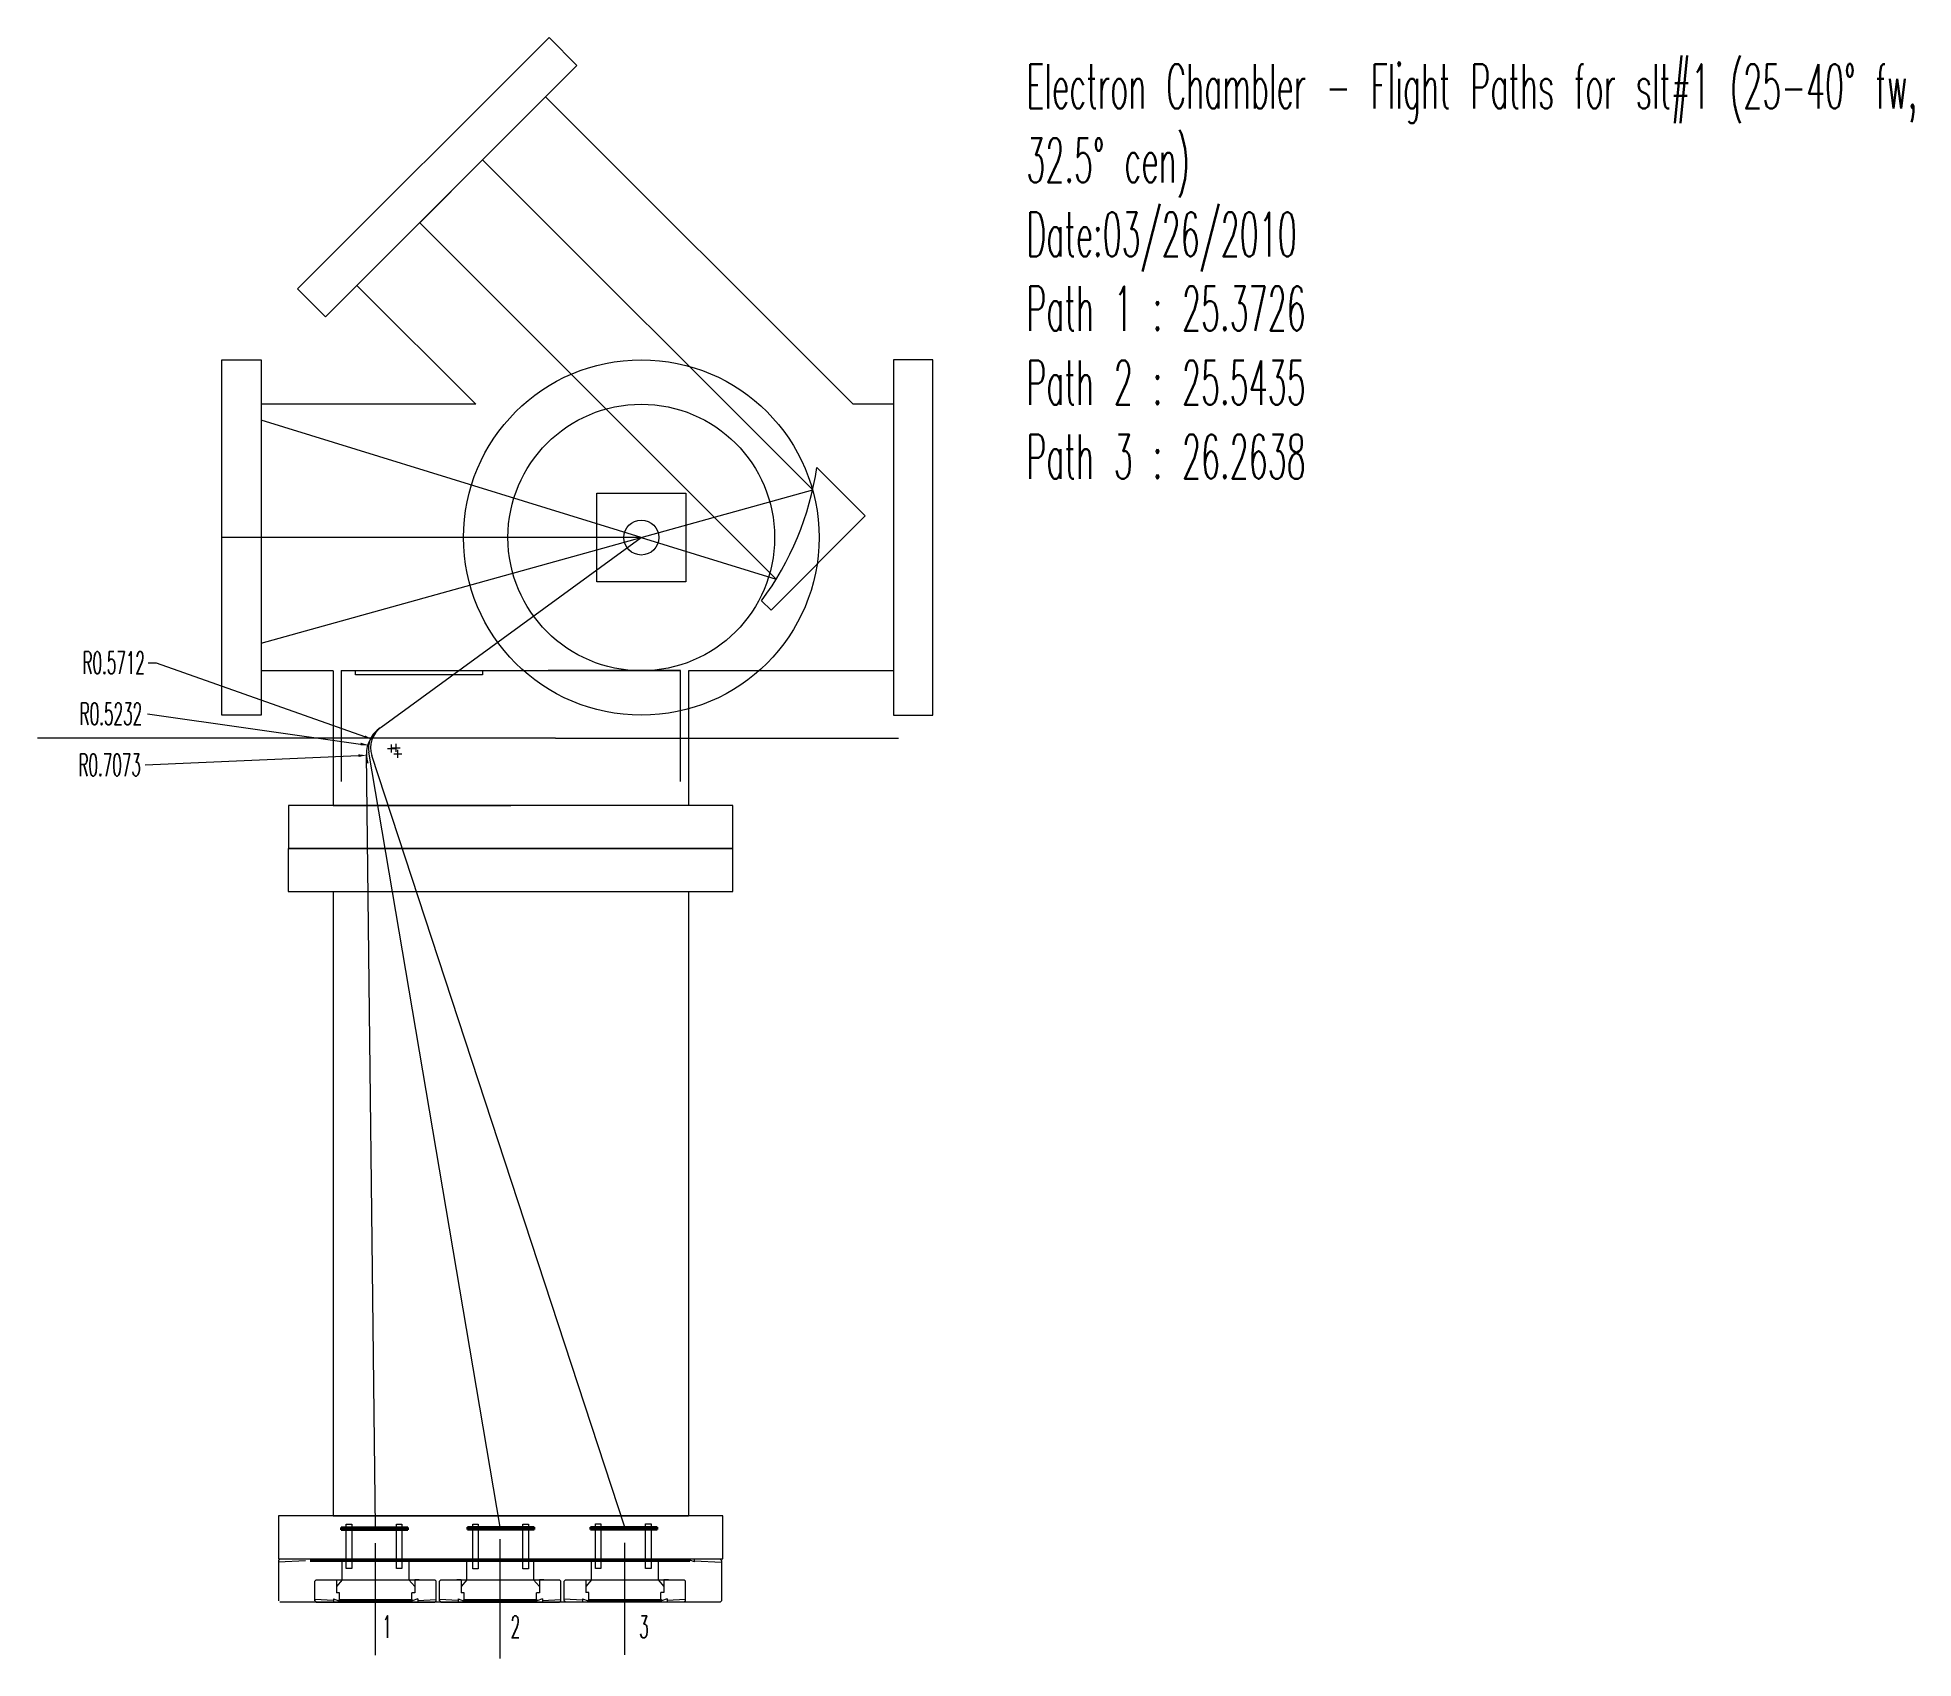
# Model space of a CAD drawing. Extents: x -68 to 52, y -49 to 1.
# Drawn here: x -67.6 to -25.39, y -48.24 to -11.75 of the extents above; entities that cross this region are included whole.
import ezdxf

# ---------------------------------------------------------------- set-up
doc = ezdxf.new("R2010")
doc.units = 0
doc.header["$LTSCALE"] = 0.1
doc.header["$MEASUREMENT"] = 0
doc.linetypes.add('DASHED', pattern=[0.75, 0.5, -0.25])
doc.linetypes.add('DOT', pattern=[0.25, 0, -0.25])
doc.layers.get('0').update_dxf_attribs({"linetype": 'CONTINUOUS'})
doc.layers.get('DEFPOINTS').update_dxf_attribs({"linetype": 'CONTINUOUS'})
doc.layers.add('3INCH', color=92, linetype='CONTINUOUS')
doc.layers.add('JUNK', color=150, linetype='CONTINUOUS')
doc.styles.get("Standard").update_dxf_attribs({"font": 'txt.shx', "width": 0.5, "height": 0.5})
doc.dimstyles.get("Standard").update_dxf_attribs({"dimtxt": 0.18, "dimasz": 0.18, "dimexe": 0.18, "dimexo": 0.0625, "dimgap": 0.09, "dimtad": 0, "dimtih": 1, "dimtoh": 1, "dimdec": 4, "dimzin": 0, "dimdsep": 46, "dimtxsty": 'Standard', "dimcen": 0.09, "dimadec": 0, "dimazin": 0, "dimtfac": 1, "dimtdec": 4, "dimtofl": 0, "dimtmove": 0, "dimatfit": 3, "dimfxl": 1, "dimtolj": 1, "dimtzin": 0, "dimarcsym": 0})

# ---------------------------------------------------------------- blocks, each defined once
blk = doc.blocks.new('0001')
at = {"color": 7, "linetype": 'Continuous'}
for p, q in [((29.169, 16.877), (29.199, 16.907)), ((29.199, 16.907), (39.109, 16.907)), ((29.169, 16.007), (29.169, 16.877)), ((39.139, 16.007), (39.139, 16.877)), ((29.779, 15.975), (29.169, 16.007)), ((29.169, 15.967), (29.169, 16.007)), ((29.199, 15.937), (29.169, 15.967)), ((29.199, 15.937), (39.109, 15.937)), ((29.779, 16.001), (29.884, 15.963)), ((29.779, 16.001), (29.779, 15.975)), ((29.779, 15.975), (29.779, 15.937)), ((38.424, 15.987), (29.884, 15.987)), ((29.884, 15.987), (29.884, 15.963)), ((38.424, 15.963), (29.884, 15.963)), ((38.529, 15.975), (39.139, 16.007)), ((39.139, 15.967), (39.109, 15.937)), ((39.139, 15.967), (39.139, 16.007))]:
    blk.add_line(p, q, dxfattribs=at)
blk = doc.blocks.new('A$C5B9C110C')
at = {"color": 7, "linetype": 'Continuous'}
for p, q in [((0, 2.7), (0, 0.03)), ((0.03, 2.73), (0.06, 2.73)), ((0.038, 2.316), (0.06, 2.73)), ((0.06, 2.73), (0.47, 2.73)), ((0.47, 2.73), (0.5, 2.7)), ((0.5, 2.7), (0.5, 0.03)), ((0.038, 2.315), (0, 2.315)), ((0.072, 2.316), (0.026, 2.19)), ((0.026, 0.54), (0.026, 2.19)), ((0.05, 2.19), (0.026, 2.19)), ((0.072, 2.316), (0.038, 2.316)), ((0.05, 0.54), (0.05, 2.19)), ((0.05, 2.177), (0.209, 2.177)), ((0.05, 0.54), (0.026, 0.54)), ((0.072, 0.414), (0.026, 0.54)), ((0.05, 0.552), (0.209, 0.552)), ((0.47, 0.485), (0.209, 0.485)), ((0.038, 0.415), (0, 0.415)), ((0.03, 0), (0.06, 0)), ((0.072, 0.414), (0.038, 0.414)), ((0.038, 0.414), (0.06, 0)), ((0.47, 0), (0.5, 0.03)), ((0.06, 0), (0.47, 0))]:
    blk.add_line(p, q, dxfattribs=at)
at = {"color": 2, "linetype": 'Continuous'}
for p, q in [((0.06, 2.727), (0.063, 2.73)), ((0.032, 0.525), (0.047, 0.54)), ((0.05, 0.543), (0.059, 0.552))]:
    blk.add_line(p, q, dxfattribs=at)
at = {"color": 0}
for p, q in [((0.5, 2.245), (0.209, 2.245)), ((0.209, 2.177), (0.209, 2.245)), ((0.209, 0.485), (0.209, 0.552)), ((0.5, 0.485), (0.209, 0.485))]:
    blk.add_line(p, q, dxfattribs=at)
at = {"color": 7, "linetype": 'Continuous'}
for points in [[(0, 2.7), (0.01, 2.71), (0.02, 2.72), (0.03, 2.73)], [(0.03, 0), (0.02, 0.01), (0.01, 0.02), (0, 0.03)]]:
    blk.add_spline(points, degree=3, dxfattribs=at)
blk = doc.blocks.new('002')
at = {"color": 0}
blk.add_line((10.795, 7.264), (10.795, 4.745), dxfattribs=at)
at = {"color": 0, "rotation": 270}
blk.add_blockref('A$C5B9C110C', (9.43, 6.071), dxfattribs=at)
blk = doc.blocks.new('275')
at = {"color": 0}
for p, q in [((18.48, 6.235), (18.48, 6.385)), ((18.61, 6.235), (18.48, 6.385)), ((20.11, 6.235), (20.24, 6.385)), ((18.61, 5.767), (18.61, 6.235)), ((20.11, 6.235), (20.11, 5.767))]:
    blk.add_line(p, q, dxfattribs=at)
at = {"color": 0, "linetype": 'DOT'}
blk.add_line((18.38, 6.235), (18.48, 6.235), dxfattribs=at)
at = {"color": 0}
blk.add_blockref('002', (8.565, 0.664), dxfattribs=at)
blk = doc.blocks.new('rod')
at = {"color": 0, "linetype": 'ByBlock'}
for p, q in [((15.52, 5.476), (15.644, 5.476)), ((15.52, 4.476), (15.52, 5.476)), ((15.644, 5.476), (15.644, 4.476)), ((15.644, 4.476), (15.52, 4.476))]:
    blk.add_line(p, q, dxfattribs=at)
blk = doc.blocks.new('Grid')
at = {"color": 0, "linetype": 'ByBlock', "lineweight": 53}
for p, q in [((21.53, 5.11), (23.03, 5.11)), ((21.53, 5.06), (21.53, 5.11)), ((23.03, 5.11), (23.03, 5.06)), ((23.03, 5.06), (21.53, 5.06))]:
    blk.add_line(p, q, dxfattribs=at)
at = {"color": 0, "linetype": 'ByBlock'}
for name, p in [('275', (2.895, 0.004)), ('rod', (6.144, 0.509)), ('rod', (7.271, 0.509))]:
    blk.add_blockref(name, p, dxfattribs=at)
blk = doc.blocks.new('01')
at = {"color": 0, "linetype": 'ByBlock'}
for p, q in [((-34.268, -17.596), (-34.268, -20.282)), ((-35.152, -19.368), (-35.252, -19.368)), ((-33.392, -19.368), (-33.292, -19.368)), ((-33.292, -19.368), (-33.392, -19.368))]:
    blk.add_line(p, q, dxfattribs=at)
at = {"color": 0, "linetype": 'DASHED'}
blk.add_line((-35.152, -19.368), (-35.252, -19.368), dxfattribs=at)
blk.add_line((-35.152, -19.368), (-35.252, -19.368), dxfattribs=at)
at = {"color": 0, "linetype": 'DOT'}
for p, q in [((-35.152, -19.368), (-35.252, -19.368)), ((-33.392, -19.368), (-33.292, -19.368))]:
    blk.add_line(p, q, dxfattribs=at)
at = {"color": 0}
blk.add_line((-33.392, -19.368), (-33.292, -19.368), dxfattribs=at)
at = {"color": 0, "linetype": 'ByBlock', "lineweight": 53}
for p, q in [((-35.034, -20.499), (-33.534, -20.499)), ((-35.034, -20.549), (-35.034, -20.499)), ((-33.534, -20.549), (-35.034, -20.549)), ((-33.534, -20.499), (-33.534, -20.549))]:
    blk.add_line(p, q, dxfattribs=at)
at = {"color": 0, "linetype": 'DOT', "flags": 128}
blk.add_lwpolyline([(-35.252, -19.368), (-35.152, -19.368)], dxfattribs=at)
for p in [(-59.328, -25.609), (-53.722, -25.605)]:
    blk.add_blockref('Grid', p)
at = {"color": 0, "linetype": 'ByBlock'}
for name, p in [('275', (-53.632, -25.602)), ('rod', (-50.423, -25.093)), ('rod', (-49.296, -25.093))]:
    blk.add_blockref(name, p, dxfattribs=at)
at = {"color": 5}
blk.add_blockref('0001', (-68.417, -35.771), dxfattribs=at)
blk = doc.blocks.new('*D35')
at = {"color": 0, "lineweight": -2}
for p, q in [((-65.105, -25.825), (-64.925, -25.825)), ((-64.925, -25.825), (-60.238, -27.488)), ((-59.62, -27.739), (-59.44, -27.739)), ((-59.53, -27.829), (-59.53, -27.649))]:
    blk.add_line(p, q, dxfattribs=at)
at = {"color": 0}
blk.add_solid([(-60.228, -27.46), (-60.248, -27.516), (-60.068, -27.548)], dxfattribs=at)
at = {"layer": 'DEFPOINTS', "color": 0}
for p in [(-60.068, -27.548), (-59.53, -27.739)]:
    blk.add_point(p, dxfattribs=at)
at = {"color": 0, "insert": (-65.882, -25.825), "char_height": 0.5, "attachment_point": 5}
blk.add_mtext('\\A1;R0.5712', dxfattribs=at)
blk = doc.blocks.new('*D36')
at = {"color": 0, "lineweight": -2}
for p, q in [((-65.125, -26.975), (-60.326, -27.654)), ((-59.72, -27.753), (-59.54, -27.753)), ((-59.63, -27.843), (-59.63, -27.663))]:
    blk.add_line(p, q, dxfattribs=at)
at = {"color": 0}
blk.add_solid([(-60.322, -27.624), (-60.33, -27.684), (-60.148, -27.679)], dxfattribs=at)
at = {"layer": 'DEFPOINTS', "color": 0}
for p in [(-60.148, -27.679), (-59.63, -27.753)]:
    blk.add_point(p, dxfattribs=at)
at = {"color": 0, "insert": (-65.944, -26.975), "char_height": 0.5, "attachment_point": 5}
blk.add_mtext('\\A1;R0.5232', dxfattribs=at)
blk = doc.blocks.new('*D37')
at = {"color": 0, "lineweight": -2}
for p, q in [((-59.488, -27.967), (-59.488, -27.787)), ((-65.175, -28.125), (-60.375, -27.916)), ((-59.578, -27.877), (-59.398, -27.877))]:
    blk.add_line(p, q, dxfattribs=at)
blk.add_arc((-59.488, -27.877), 0.707, 180.6656, 197.0728, dxfattribs=at)
at = {"color": 0}
blk.add_solid([(-60.376, -27.886), (-60.374, -27.946), (-60.195, -27.908)], dxfattribs=at)
at = {"layer": 'DEFPOINTS', "color": 0}
for p in [(-60.195, -27.908), (-59.488, -27.877)]:
    blk.add_point(p, dxfattribs=at)
at = {"color": 0, "insert": (-65.973, -28.125), "char_height": 0.5, "attachment_point": 5}
blk.add_mtext('\\A1;R0.7073', dxfattribs=at)

msp = doc.modelspace()

# ---------------------------------------------------------------- linework, layer by layer
at = {"color": 1}
for p, q in [((-57.58345, -14.50534), (-58.99766, -15.91955)), ((-57.58345, -14.50534), (-58.99766, -15.91955)), ((-50.15645, -21.93234), (-57.58345, -14.50534)), ((-50.97732, -23.94253), (-58.99766, -15.91955)), ((-62.562, -20.3674), (-62.562, -25.38696)), ((-54.012, -23.006), (-62.562, -20.3674)), ((-54.012, -23.006), (-50.15645, -21.93234)), ((-62.562, -25.38696), (-54.012, -23.006)), ((-54.012, -23.006), (-50.97732, -23.94253)), ((-60.44052, -26.1), (-60.44052, -26)), ((-60.44052, -26), (-57.58222, -26)), ((-60.44052, -26), (-57.58222, -26)), ((-60.44052, -26), (-59.01052, -26)), ((-57.58222, -26.1), (-60.44052, -26.1)), ((-57.58222, -26), (-57.58222, -26.1)), ((-53.12792, -26), (-56.10762, -26))]:
    msp.add_line(p, q, dxfattribs=at)
for p, q in [((-48.97246, -22.52023), (-50.0614, -21.43129)), ((-51.09378, -24.64155), (-48.97246, -22.52023)), ((-54.012, -23.006), (-63.452, -23.006)), ((-58.012, -23.006), (-58.012, -23.006)), ((-51.09378, -24.64155), (-51.30591, -24.42942)), ((-55.94542, -27.521), (-67.59582, -27.521)), ((-55.94542, -27.521), (-48.22488, -27.521)), ((-60.94542, -29.036), (-56.94542, -29.036))]:
    msp.add_line(p, q)
at = {"color": 5}
for p, q in [((-59.86672, -27.27783), (-54.012, -23.006)), ((-57.18816, -45.28461), (-60.14579, -27.84031)), ((-59.98947, -45.28938), (-60.19576, -27.88568)), ((-54.38383, -45.28462), (-60.07389, -27.91382))]:
    msp.add_line(p, q, dxfattribs=at)
at = {"color": 3}
for p, q in [((-60.76292, -26), (-60.76292, -28.5)), ((-60.76292, -26), (-53.12792, -26)), ((-53.12792, -28.5), (-53.12792, -26)), ((-53.12792, -28.5), (-53.12792, -26))]:
    msp.add_line(p, q, dxfattribs=at)
at = {"color": 0}
for p, q in [((-60.94542, -30.9732), (-60.94542, -45.036)), ((-52.952, -30.9732), (-52.952, -45.036)), ((-52.952, -45.036), (-60.94542, -45.036))]:
    msp.add_line(p, q, dxfattribs=at)
msp.add_lwpolyline([(-53.01215, -24.00585), (-55.01215, -24.00585), (-55.01215, -22.00585), (-53.01215, -22.00585)], close=True)
for radius in [4, 3, 0.394]:
    msp.add_circle((-54.012, -23.006), radius)
msp.add_arc((-56.70681, -20.43018), 6.72039, 323.480896, 351.432982, dxfattribs=at)
at = {"color": 5}
for centre, radius, start, end in [((-59.48846, -27.87746), 0.70735, 124.073383, 180.665627), ((-59.63, -27.75274), 0.52318, 126.115906, 189.634924), ((-59.53007, -27.73922), 0.57115, 126.115906, 197.799216)]:
    msp.add_arc(centre, radius, start, end, dxfattribs=at)
at = {"layer": '3INCH', "color": 0}
for p, q in [((-56.16604, -13.08793), (-49.24797, -20.006)), ((-57.73325, -20.006), (-60.40868, -17.33057)), ((-57.73325, -20.006), (-62.55542, -20.006)), ((-48.342, -20.006), (-49.24797, -20.006)), ((-60.94542, -26.006), (-62.562, -26.006)), ((-60.94542, -26.006), (-60.94542, -29.036)), ((-52.952, -26.006), (-52.952, -29.036)), ((-48.342, -26.006), (-52.952, -26.006))]:
    msp.add_line(p, q, dxfattribs=at)
for points in [[(-61.11579, -18.03768), (-61.74511, -17.40835), (-56.08826, -11.7515), (-55.45893, -12.38082)], [(-62.562, -27.006), (-63.452, -27.006), (-63.452, -19.006), (-62.562, -19.006)], [(-48.342, -27.006), (-47.452, -27.006), (-47.452, -19.006), (-48.342, -19.006)], [(-61.952, -30.006), (-51.952, -30.006), (-51.952, -29.036), (-61.952, -29.036)], [(-61.9549, -30.9732), (-51.9549, -30.9732), (-51.9549, -30.0032), (-61.9549, -30.0032)], [(-62.1774, -45.99722), (-52.1774, -45.99722), (-52.1774, -45.02722), (-62.1774, -45.02722)]]:
    msp.add_lwpolyline(points, close=True, dxfattribs=at)

# ---------------------------------------------------------------- block references
at = {"color": 0, "rotation": 180}
msp.add_blockref('01', (-91.45606, -65.8337), dxfattribs=at)

# ---------------------------------------------------------------- texts
at = {"color": 6, "insert": (-61.17612, -47.27418), "char_height": 0.5, "width": 8.4693881, "attachment_point": 1}
msp.add_mtext('{\\C1;      1^I^I 2^I     3}', dxfattribs=at)
at = {"layer": 'JUNK', "color": 5, "linetype": 'ByBlock', "insert": (-45.35, -12.35), "char_height": 1, "width": 21.7744739, "attachment_point": 1}
msp.add_mtext('Electron Chambler - Flight Paths for slt#1 (25-40%%D fw, 32.5%%D cen) \\PDate:03/26/2010\\PPath 1 : 25.3726\\PPath 2 : 25.5435\\PPath 3 : 26.2638', dxfattribs=at)

# ---------------------------------------------------------------- dimensions: what is measured, and where the dimension line sits
at = {"color": 6}
for center, mpoint, picture, middle in [((-59.53007, -27.73922), (-60.06835, -27.54824), '*D35', (-65.8825, -25.825)), ((-59.63, -27.75274), (-60.14801, -27.67943), '*D36', (-65.125, -26.975)), ((-59.48846, -27.87746), (-60.19514, -27.90822), '*D37', (-65.175, -28.125))]:
    dim = msp.add_radius_dim(center=center, mpoint=mpoint, dimstyle='Standard', dxfattribs=at)
    dim.commit()
    dim.dimension.update_dxf_attribs({"geometry": picture, "text_midpoint": middle, "dimtype": 164})

doc.saveas('drawing.dxf')
